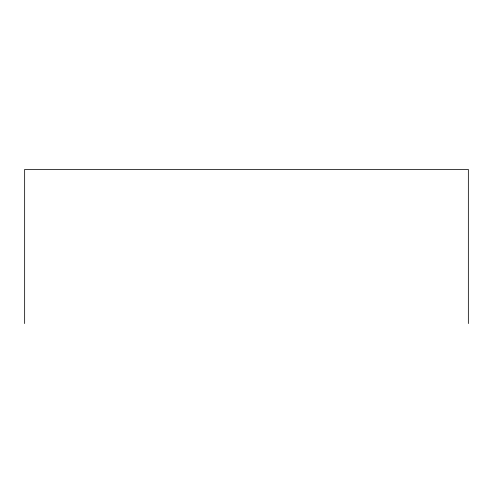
<?xml version="1.0" encoding="UTF-8"?>
<svg xmlns="http://www.w3.org/2000/svg" width="493" height="493" viewBox="0 0 493 493"><rect width="100%" height="100%" fill="white"/><g stroke="black" fill="none" stroke-linecap="round" stroke-linejoin="round"><path stroke-width="0.74" d="M468.35 323.568L468.35 169.432L24.65 169.432L24.65 323.568"/></g></svg>
